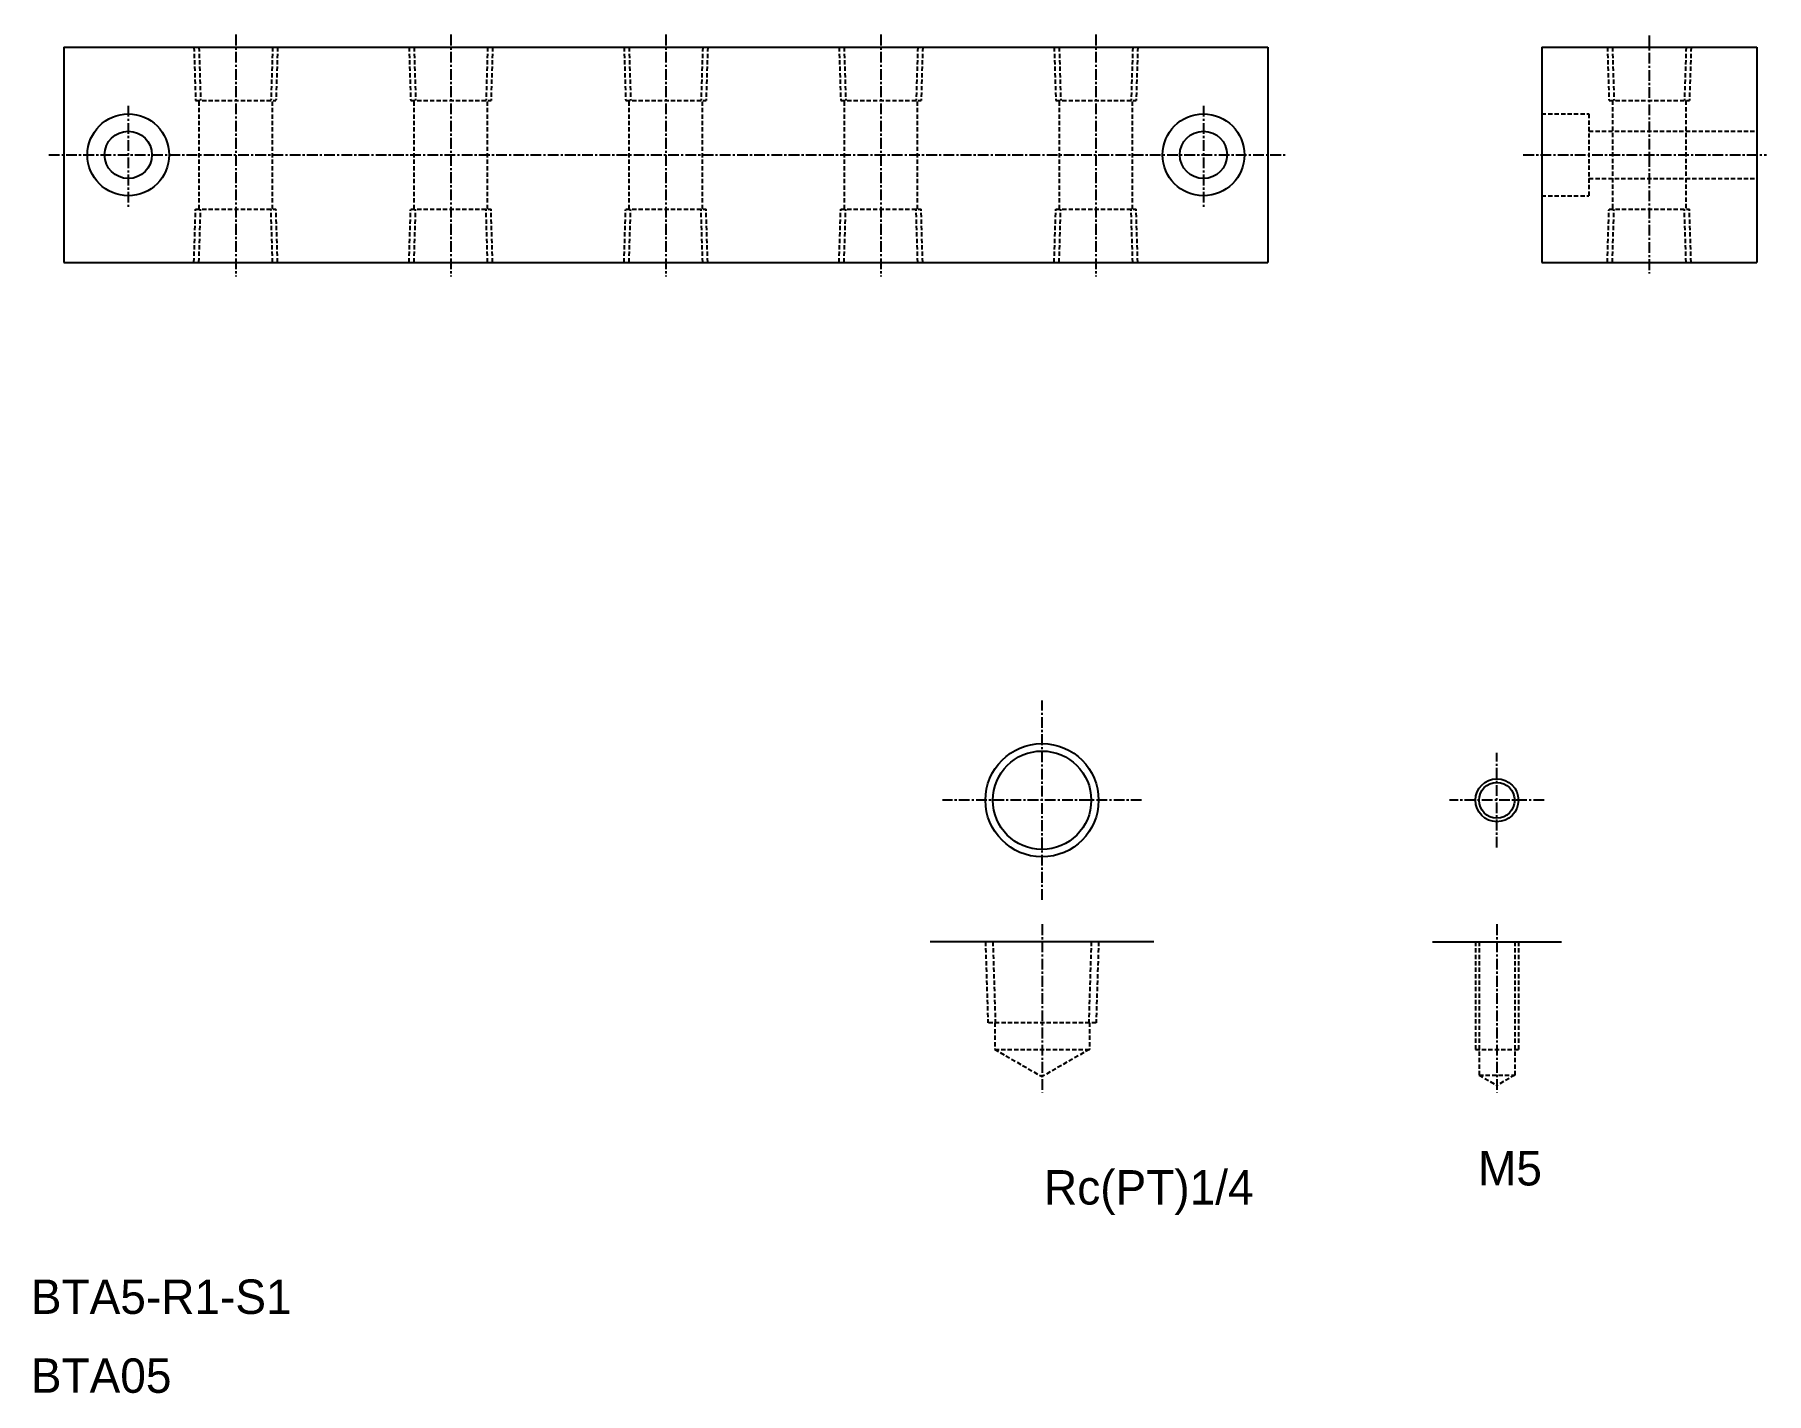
# Model space of a CAD drawing. Extents: x 3516 to 3717, y 14799 to 14957.
import ezdxf
from ezdxf.enums import TextEntityAlignment as Align

# ---------------------------------------------------------------- set-up
doc = ezdxf.new("R2010")
doc.units = 0
doc.linetypes.add('CENTER', pattern=[2, 1.25, -0.25, 0.25, -0.25])
doc.linetypes.add('DASHED', pattern=[0.75, 0.5, -0.25])
doc.layers.get('0').update_dxf_attribs({"linetype": 'CONTINUOUS'})
doc.layers.add('CENTER', color=1, linetype='CENTER')

msp = doc.modelspace()

# ---------------------------------------------------------------- linework, layer by layer
at = {"color": 7, "linetype": 'CONTINUOUS'}
for p, q in [((3519.39, 14955.74), (3659.39, 14955.74)), ((3519.39, 14955.74), (3519.39, 14930.74)), ((3659.39, 14955.74), (3659.39, 14930.74)), ((3691.21, 14955.74), (3716.21, 14955.74)), ((3691.21, 14955.74), (3691.21, 14930.74)), ((3716.21, 14955.74), (3716.21, 14930.74)), ((3659.39, 14949.49), (3659.39, 14949.49)), ((3659.39, 14943.24), (3659.39, 14943.24)), ((3519.39, 14930.74), (3659.39, 14930.74)), ((3691.21, 14930.74), (3716.21, 14930.74)), ((3646.12, 14851.78), (3620.12, 14851.78)), ((3678.5, 14851.78), (3693.5, 14851.78))]:
    msp.add_line(p, q, dxfattribs=at)
at = {"color": 3, "linetype": 'DASHED'}
for p, q in [((3534.53, 14955.74), (3534.72, 14949.54)), ((3535.11, 14955.74), (3535.3, 14949.54)), ((3543.67, 14955.74), (3543.48, 14949.54)), ((3544.25, 14955.74), (3544.06, 14949.54)), ((3559.53, 14955.74), (3559.72, 14949.54)), ((3560.11, 14955.74), (3560.3, 14949.54)), ((3568.67, 14955.74), (3568.48, 14949.54)), ((3569.25, 14955.74), (3569.06, 14949.54)), ((3584.53, 14955.74), (3584.72, 14949.54)), ((3585.11, 14955.74), (3585.3, 14949.54)), ((3593.67, 14955.74), (3593.48, 14949.54)), ((3594.25, 14955.74), (3594.06, 14949.54)), ((3609.53, 14955.74), (3609.72, 14949.54)), ((3610.11, 14955.74), (3610.3, 14949.54)), ((3618.67, 14955.74), (3618.48, 14949.54)), ((3619.25, 14955.74), (3619.06, 14949.54)), ((3634.53, 14955.74), (3634.72, 14949.54)), ((3635.11, 14955.74), (3635.3, 14949.54)), ((3643.67, 14955.74), (3643.48, 14949.54)), ((3644.25, 14955.74), (3644.06, 14949.54)), ((3698.85, 14955.74), (3699.04, 14949.54)), ((3699.43, 14955.74), (3699.62, 14949.54)), ((3708, 14955.74), (3707.8, 14949.54)), ((3708.58, 14955.74), (3708.38, 14949.54)), ((3534.72, 14949.54), (3544.06, 14949.54)), ((3535.14, 14936.94), (3535.14, 14949.54)), ((3543.64, 14936.94), (3543.64, 14949.54)), ((3559.72, 14949.54), (3569.06, 14949.54)), ((3560.14, 14936.94), (3560.14, 14949.54)), ((3568.64, 14936.94), (3568.64, 14949.54)), ((3584.72, 14949.54), (3594.06, 14949.54)), ((3585.14, 14936.94), (3585.14, 14949.54)), ((3593.64, 14936.94), (3593.64, 14949.54)), ((3609.72, 14949.54), (3619.06, 14949.54)), ((3610.14, 14936.94), (3610.14, 14949.54)), ((3618.64, 14936.94), (3618.64, 14949.54)), ((3634.72, 14949.54), (3644.06, 14949.54)), ((3635.14, 14936.94), (3635.14, 14949.54)), ((3643.64, 14936.94), (3643.64, 14949.54)), ((3699.04, 14949.54), (3708.38, 14949.54)), ((3699.46, 14949.54), (3699.46, 14936.94)), ((3707.96, 14949.54), (3707.96, 14936.94)), ((3691.21, 14947.99), (3696.71, 14947.99)), ((3696.71, 14947.99), (3696.71, 14938.49)), ((3696.71, 14945.99), (3716.21, 14945.99)), ((3691.21, 14938.49), (3696.71, 14938.49)), ((3696.71, 14940.49), (3716.21, 14940.49)), ((3534.53, 14930.74), (3534.72, 14936.94)), ((3534.72, 14936.94), (3544.06, 14936.94)), ((3535.11, 14930.74), (3535.3, 14936.94)), ((3543.67, 14930.74), (3543.48, 14936.94)), ((3544.25, 14930.74), (3544.06, 14936.94)), ((3559.53, 14930.74), (3559.72, 14936.94)), ((3559.72, 14936.94), (3569.06, 14936.94)), ((3560.11, 14930.74), (3560.3, 14936.94)), ((3568.67, 14930.74), (3568.48, 14936.94)), ((3569.25, 14930.74), (3569.06, 14936.94)), ((3584.53, 14930.74), (3584.72, 14936.94)), ((3584.72, 14936.94), (3594.06, 14936.94)), ((3585.11, 14930.74), (3585.3, 14936.94)), ((3593.67, 14930.74), (3593.48, 14936.94)), ((3594.25, 14930.74), (3594.06, 14936.94)), ((3609.53, 14930.74), (3609.72, 14936.94)), ((3609.72, 14936.94), (3619.06, 14936.94)), ((3610.11, 14930.74), (3610.3, 14936.94)), ((3618.67, 14930.74), (3618.48, 14936.94)), ((3619.25, 14930.74), (3619.06, 14936.94)), ((3634.53, 14930.74), (3634.72, 14936.94)), ((3634.72, 14936.94), (3644.06, 14936.94)), ((3635.11, 14930.74), (3635.3, 14936.94)), ((3643.67, 14930.74), (3643.48, 14936.94)), ((3644.25, 14930.74), (3644.06, 14936.94)), ((3698.85, 14930.74), (3699.04, 14936.94)), ((3699.04, 14936.94), (3708.38, 14936.94)), ((3699.43, 14930.74), (3699.62, 14936.94)), ((3708, 14930.74), (3707.8, 14936.94)), ((3708.58, 14930.74), (3708.38, 14936.94)), ((3626.54, 14851.78), (3626.83, 14842.38)), ((3627.4, 14851.78), (3627.69, 14842.38)), ((3638.84, 14851.78), (3638.55, 14842.38)), ((3639.7, 14851.78), (3639.4, 14842.38)), ((3683.5, 14851.78), (3683.5, 14839.28)), ((3683.94, 14851.78), (3683.94, 14836.28)), ((3688.07, 14851.78), (3688.07, 14836.28)), ((3688.5, 14851.78), (3688.5, 14839.28)), ((3639.4, 14842.38), (3626.83, 14842.38)), ((3627.62, 14842.38), (3627.62, 14839.28)), ((3638.62, 14842.38), (3638.62, 14839.28)), ((3627.62, 14839.28), (3638.62, 14839.28)), ((3627.62, 14839.28), (3633.12, 14836.11)), ((3638.62, 14839.28), (3633.12, 14836.11)), ((3683.5, 14839.28), (3688.5, 14839.28)), ((3683.94, 14836.28), (3688.07, 14836.28)), ((3683.94, 14836.28), (3686, 14835.09)), ((3688.07, 14836.28), (3686, 14835.09))]:
    msp.add_line(p, q, dxfattribs=at)
at = {"color": 7, "linetype": 'CONTINUOUS'}
for centre, radius in [((3526.89, 14943.24), 4.75), ((3651.89, 14943.24), 4.75), ((3526.89, 14943.24), 2.75), ((3651.89, 14943.24), 2.75), ((3633.12, 14868.23), 5.72), ((3686, 14868.23), 2.07)]:
    msp.add_circle(centre, radius, dxfattribs=at)
at = {"color": 3, "linetype": 'CONTINUOUS'}
for centre, radius in [((3633.12, 14868.23), 6.58), ((3686, 14868.23), 2.5)]:
    msp.add_circle(centre, radius, dxfattribs=at)
at = {"layer": 'CENTER', "color": 1, "linetype": 'CENTER'}
for p, q in [((3539.39, 14957.21), (3539.39, 14929.11)), ((3564.39, 14957.21), (3564.39, 14929.11)), ((3589.39, 14957.21), (3589.39, 14929.11)), ((3614.39, 14957.21), (3614.39, 14929.11)), ((3639.39, 14957.21), (3639.39, 14929.11)), ((3703.71, 14957.1), (3703.71, 14929.47)), ((3526.89, 14948.94), (3526.89, 14937.01)), ((3651.89, 14948.94), (3651.89, 14937.01)), ((3517.66, 14943.24), (3661.37, 14943.24)), ((3689.07, 14943.24), (3717.33, 14943.24)), ((3633.12, 14856.65), (3633.12, 14879.81)), ((3686, 14862.73), (3686, 14873.73)), ((3644.7, 14868.23), (3621.54, 14868.23)), ((3691.5, 14868.23), (3680.5, 14868.23)), ((3633.12, 14853.81), (3633.12, 14834.28)), ((3686, 14853.81), (3686, 14834.28))]:
    msp.add_line(p, q, dxfattribs=at)

# ---------------------------------------------------------------- texts
at = {"color": 7, "linetype": 'CONTINUOUS'}
for s, p in [('M5', (3691.24, 14825.46)), ('Rc(PT)1/4', (3657.72, 14823.24))]:
    msp.add_text(s, height=4, dxfattribs=at).set_placement(p, align=Align.MIDDLE_RIGHT)
for s, p in [('BTA5-R1-S1', (3515.56, 14808.53)), ('BTA05', (3515.56, 14799.36))]:
    msp.add_text(s, height=4, dxfattribs=at).set_placement(p)

doc.saveas('drawing.dxf')
